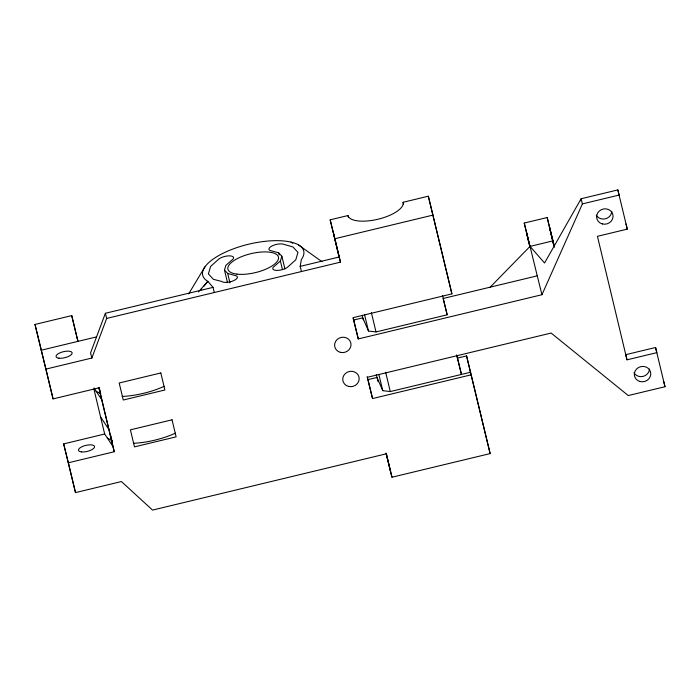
<?xml version="1.0" encoding="UTF-8"?>
<svg xmlns="http://www.w3.org/2000/svg" width="700" height="700" viewBox="0 0 700 700"><rect width="100%" height="100%" fill="white"/><g stroke="black" fill="none" stroke-linecap="round" stroke-linejoin="round"><path stroke-width="1.05" d="M554.575 247.205L547.199 217.534L524.239 223.055L529.935 247.135M547.199 217.534L548.966 225.304M301.455 271.539L300.169 266.385L301.35 259.551A51.958 19.46 -13.5 0 0 249.419 244.029A51.958 19.46 -13.5 0 0 207.865 281.356L198.433 291.909M580.492 200.847L581.105 198.756L617.846 189.91L619.124 195.055L582.391 203.901L541.957 294.717L358.277 338.94L353.08 318.027M224.473 270.051L225.881 265.361L231.665 260.251A8.269 3.098 -13.5 0 0 229.985 255.876A8.269 3.098 -13.5 0 0 218.286 259.534L210.604 266.429L208.399 273.919L213.412 279.326L221.751 281.453A8.269 3.098 -13.5 0 0 233.905 280.551A8.269 3.098 -13.5 0 0 234.64 275.38L227.693 273.455L224.473 270.051L227.5 282.695M280.394 261.021L281.873 256.235L278.652 252.831L271.828 250.924A8.269 3.098 -13.5 0 1 271.495 246.225A8.269 3.098 -13.5 0 1 283.561 244.256L292.924 246.96L297.946 252.368L295.803 259.761L288.059 266.752A8.269 3.098 -13.5 0 1 276.36 270.41A8.269 3.098 -13.5 0 1 274.68 266.035L280.394 261.021L282.415 269.447M214.314 292.521L213.028 287.368L105.376 313.285L90.571 352.887L91.858 358.033L45.938 369.092L35 324.45L71.733 315.604L77.962 341.355M91.858 358.033L106.663 318.439L105.376 313.285M188.694 293.877L204.995 266.735M200.331 290.526L201.705 288.864M203.761 286.361L207.865 281.356L213.028 287.368M490.184 287.166L530.031 246.391L552.991 240.87M339.168 257.469L330.164 219.835L347.979 215.548A28.341 10.614 -13.5 0 0 378.096 219.214A28.341 10.614 -13.5 0 0 403.086 202.282L428.339 196.201L451.911 293.877L353.176 317.642L358.277 338.94M330.164 219.835L334.871 238.718L433.046 215.084M300.169 266.385L339.194 256.996L340.471 262.141L106.663 318.439M41.23 350.21L96.495 336.901M617.846 189.91L627.279 229.127L597.433 236.32L626.999 359.826L656.845 352.642L655.559 347.489L625.712 354.681L626.999 359.826M353.57 320.058L362.749 317.844L368.471 331.021L376.005 331.94L447.178 314.808L442.566 295.54M541.957 294.717L537.25 275.835L443.109 298.498L447.178 314.808M35 324.45L53.078 398.904L98.998 387.844L114.284 451.736L68.364 462.787L63.656 443.905L104.668 434.026L112.884 446.399L114.284 451.736M456.654 355.084L457.38 358.12L466.567 355.915L490.131 453.591L391.956 477.225L385.998 453.11M471.275 374.797L372.549 398.562L367.841 379.68L377.02 377.466L382.743 390.652L390.276 391.571L470.636 372.225M63.656 443.905L75.504 492.599L121.424 481.548L152.539 510.09L386.348 453.801L391.956 477.225M655.559 347.489L665 386.715L628.267 395.561L551.128 333.051L367.447 377.274L372.549 398.562M112.884 446.399L113.339 446.504M93.984 387.993L96.127 391.248L100.809 393.776M107.336 438.095L112.026 440.624M291.025 242.148L292.819 243.338M298.48 244.93L322.07 261.756M524.239 223.055L530.031 246.391L544.556 262.99L581.105 198.756L582.391 203.901M96.127 391.248L101.666 399.551M108.806 429.363L100.59 416.99M626.001 223.982L627.279 229.127M663.714 381.561L665 386.715M451.911 293.877L428.339 196.201M490.131 453.591L466.567 355.915M457.38 358.12L461.449 374.43L456.838 355.162M530.031 246.391L537.25 275.835M553.621 243.898L549.386 226.642L551.793 236.994M530.215 247.581L526.426 232.172L529.043 243.407M77.954 341.618L71.733 315.604M552.702 240.975L553.849 245.761M552.003 237.877L553.56 244.405M550.646 232.356L552.475 240.013M403.086 202.282L403.533 204.173M371.394 312.672L376.005 331.94M385.665 372.304L390.276 391.571M347.979 215.548L348.434 217.438M364.586 314.799L368.471 331.021M378.858 374.43L382.743 390.652M362.267 315.814L363.23 319.83M376.294 374.43L378.026 381.666M334.871 238.718L340.471 262.141M333.585 233.572L339.194 256.996M386.286 453.74L390.67 472.071M367.115 376.635L367.596 378.665M281.873 256.235L284.9 268.87M278.652 252.831L279.151 254.94M227.693 273.455L229.959 282.931M99.243 387.625L100.441 392.639M110.696 435.479L112.376 442.496M98.788 387.529L112.971 446.591M93.949 389.235L104.668 434.026M45.938 369.092L53.078 398.904M68.364 462.787L75.504 492.599M549.211 226.31L550.41 231.35M164.229 386.312A47.232 17.692 -13.5 0 1 122.124 396.454M611.774 211.426A8.269 7.665 -14 0 1 605.334 218.82A8.269 7.665 -14 0 1 596.251 215.162M649.495 369.014A8.269 7.665 -14 0 1 643.055 376.408A8.269 7.665 -14 0 1 633.972 372.75M175.446 433.16A47.232 17.692 -13.5 0 1 133.341 443.301M160.816 372.96L119.192 382.988L123.27 400.024L164.894 389.996L160.816 372.96M172.034 419.816L130.401 429.835L134.479 446.871L176.111 436.852L172.034 419.816M58.94 358.199A8.269 3.098 -13.5 0 0 72.047 353.623A8.269 3.098 -13.5 0 0 61.285 352.31A8.269 3.098 -13.5 0 0 58.94 358.199M236.976 274.12A25.979 9.73 -13.5 0 0 278.18 259.717A25.979 9.73 -13.5 0 0 244.361 255.596A25.979 9.73 -13.5 0 0 236.976 274.12M348.486 386.409A8.269 7.665 -14 0 0 358.995 377.055A8.269 7.665 -14 0 0 345.398 373.502A8.269 7.665 -14 0 0 348.486 386.409M340.331 352.336A8.269 7.665 -14 0 0 350.84 342.983A8.269 7.665 -14 0 0 337.243 339.43A8.269 7.665 -14 0 0 340.331 352.336M602.359 223.939A8.269 7.665 -14 0 0 612.876 214.585A8.269 7.665 -14 0 0 599.27 211.032A8.269 7.665 -14 0 0 602.359 223.939M640.08 381.526A8.269 7.665 -14 0 0 650.589 372.164A8.269 7.665 -14 0 0 636.991 368.611A8.269 7.665 -14 0 0 640.08 381.526M81.366 451.903A8.269 3.098 -13.5 0 0 94.474 447.317A8.269 3.098 -13.5 0 0 83.72 446.005A8.269 3.098 -13.5 0 0 81.366 451.903"/></g></svg>
